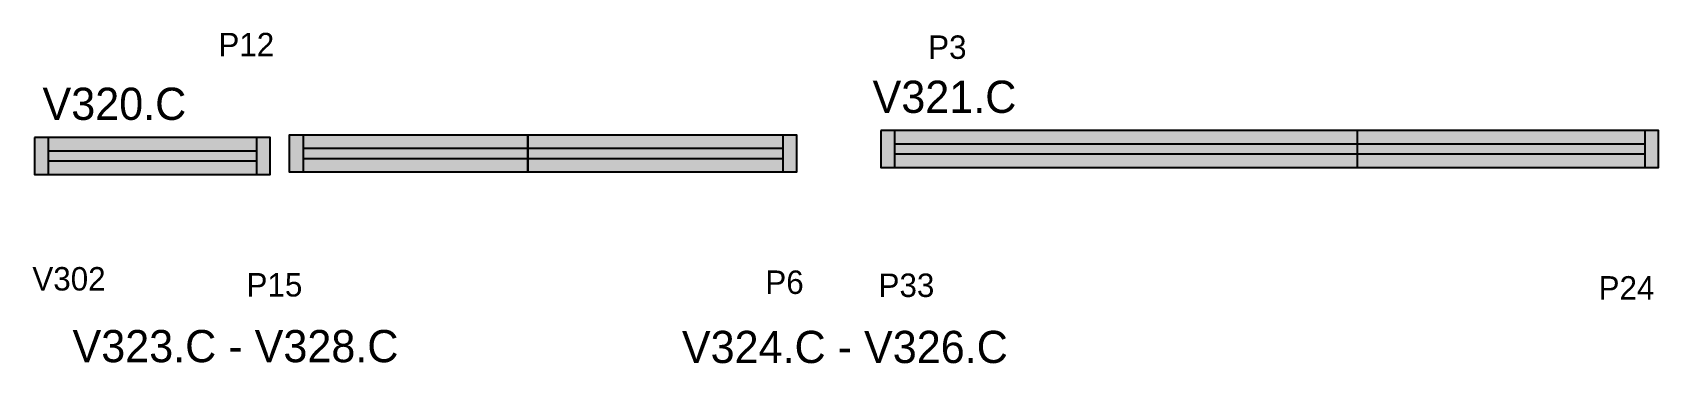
# Model space of a CAD drawing. Header units: metres. Extents: x 3883 to 4715, y 173 to 342.
import ezdxf

# ---------------------------------------------------------------- set-up
doc = ezdxf.new("R2010")
doc.units = ezdxf.units.M
for name, color, linetype in [('5', 7, 'Continuous'), ('NOMENCLATURA', 7, 'Continuous'), ('Painéis', 7, 'Continuous'), ('REAPROVEITAMENTO', 7, 'Continuous'), ('SARR_2.2x7', 7, 'Continuous')]:
    doc.layers.add(name, color=color, linetype=linetype)

msp = doc.modelspace()

# ---------------------------------------------------------------- hatches: boundary and pattern name
at = {"layer": 'REAPROVEITAMENTO'}
h = msp.add_hatch(color=7, dxfattribs=at)
h.dxf.hatch_style = 1
h.paths.add_polyline_path([(4715.11, 273.06), (4715.11, 292.06), (4715.11, 292.06), (4317.11, 292.06), (4317.11, 292.06), (4317.11, 273.06), (4317.11, 273.06), (4715.11, 273.06)])
h = msp.add_hatch(color=7, dxfattribs=at)
h.dxf.hatch_style = 1
h.paths.add_polyline_path([(4004.59, 269.46), (4004.59, 288.46), (4004.59, 288.46), (3884.09, 288.46), (3884.09, 288.46), (3884.09, 269.46), (3884.09, 269.46), (4004.59, 269.46)])
h = msp.add_hatch(color=7, dxfattribs=at)
h.dxf.hatch_style = 1
h.paths.add_polyline_path([(4274.04, 270.72), (4274.04, 289.72), (4274.04, 289.72), (4014.54, 289.72), (4014.54, 289.72), (4014.54, 270.72), (4014.54, 270.72), (4274.04, 270.72)])

# ---------------------------------------------------------------- linework, layer by layer
at = {"layer": 'Painéis', "color": 7, "lineweight": 25}
msp.add_line((4561.11, 273.06), (4561.11, 292.06), dxfattribs=at)
for points in [[(4317.11, 292.06), (4317.11, 273.06), (4715.11, 273.06), (4715.11, 292.06), (4317.11, 292.06)], [(3884.09, 288.46), (3884.09, 269.46), (4004.59, 269.46), (4004.59, 288.46), (3884.09, 288.46)]]:
    msp.add_lwpolyline(points, dxfattribs=at)
for points in [[(4136.54, 270.72), (4014.54, 270.72), (4014.54, 289.72), (4136.54, 289.72)], [(4136.54, 289.72), (4274.04, 289.72), (4274.04, 270.72), (4136.54, 270.72)]]:
    msp.add_lwpolyline(points, close=True, dxfattribs=at)
at = {"layer": 'SARR_2.2x7', "color": 7, "lineweight": 25}
for p, q in [((4324.11, 292.06), (4324.11, 273.06)), ((4708.11, 292.06), (4708.11, 273.06)), ((3891.09, 288.46), (3891.09, 269.46)), ((3997.59, 288.46), (3997.59, 269.46)), ((4021.54, 289.72), (4021.54, 270.72)), ((4267.04, 289.72), (4267.04, 270.72)), ((4561.11, 285.06), (4324.11, 285.06)), ((4708.11, 285.06), (4561.11, 285.06)), ((3997.59, 281.46), (3891.09, 281.46)), ((3891.09, 276.46), (3997.59, 276.46)), ((4136.54, 282.72), (4021.54, 282.72)), ((4021.54, 277.72), (4136.54, 277.72)), ((4267.04, 282.72), (4136.54, 282.72)), ((4136.54, 277.72), (4267.04, 277.72)), ((4324.11, 280.06), (4561.11, 280.06)), ((4561.11, 280.06), (4708.11, 280.06))]:
    msp.add_line(p, q, dxfattribs=at)

# ---------------------------------------------------------------- texts
at = {"layer": '5', "color": 7, "lineweight": 25}
for s, p in [('P12', (3978.18, 330.02)), ('P3', (4341.39, 328.69)), ('V302', (3882.98, 210.06)), ('P15', (3992.57, 206.99)), ('P6', (4258.06, 208.31)), ('P33', (4316, 206.75)), ('P24', (4684.48, 205.41))]:
    msp.add_text(s, height=12, dxfattribs=at).set_placement(p)
at = {"layer": 'NOMENCLATURA', "color": 7, "lineweight": 25}
for s, p in [('V321.C', (4312.93, 301.03)), ('V320.C', (3888.15, 297.44)), ('V323.C - V328.C', (3903.51, 173.34)), ('V324.C - V326.C', (4215.35, 172.91))]:
    msp.add_text(s, height=16.5, dxfattribs=at).set_placement(p)

doc.saveas('drawing.dxf')
